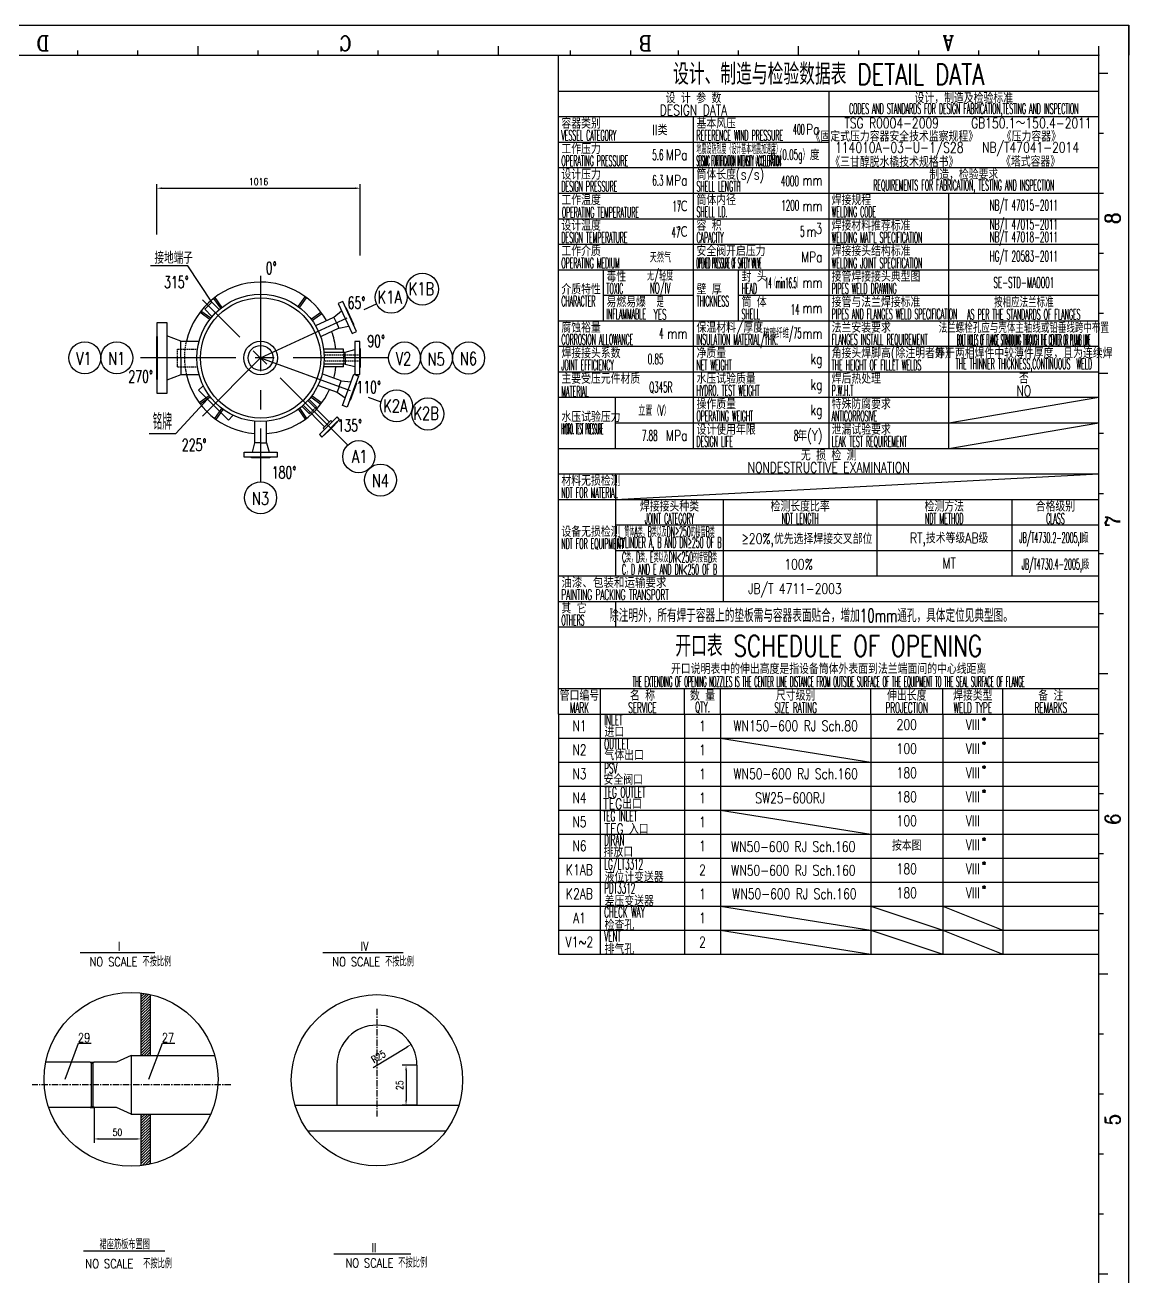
# Model space of a CAD drawing. Header units: millimetres. Extents: x 59416 to 141837, y 76647 to 89475.
# Drawn here: x 136323 to 141837, y 83006 to 89262 of the extents above; entities that cross this region are included whole.
import ezdxf
from ezdxf.enums import TextEntityAlignment as Align

# ---------------------------------------------------------------- set-up
doc = ezdxf.new("R2010")
doc.units = ezdxf.units.MM
for name, pattern in [('CENTER', [50.8, 31.75, -6.35, 6.35, -6.35]), ('DASHED', [19.05, 12.7, -6.35]), ('HIDDEN', [0.375, 0.25, -0.125])]:
    doc.linetypes.add(name, pattern=pattern)
for name, color, linetype in [('1轮廓实线层', 7, 'Continuous'), ('2', 4, 'Continuous'), ('2细线层', 4, 'Continuous'), ('3中心线层', 1, 'CENTER'), ('4虚线层', 6, 'DASHED'), ('6文字层', 3, 'Continuous'), ('7标注层', 4, 'Continuous'), ('DATA', 4, 'Continuous'), ('图框层', 7, 'Continuous')]:
    doc.layers.add(name, color=color, linetype=linetype)
doc.styles.add('cooec', font='romans.shx', dxfattribs={"width": 0.75, "bigfont": 'hztxt.shx'})
doc.styles.add('PC_TEXTSTYLE', font='romans.shx', dxfattribs={"width": 0.75, "bigfont": 'hztxt.shx'})
doc.styles.add('ROMANC', font='romanc', dxfattribs={"width": 0.7, "height": 6})
doc.styles.add('TH_GBDIM', font='romans.shx', dxfattribs={"width": 0.8, "bigfont": 'gbcbig.shx'})
doc.dimstyles.new('TH_GBDIM', dxfattribs={"dimscale": 10, "dimtxt": 3.5, "dimasz": 2.5, "dimexe": 2, "dimexo": 0, "dimgap": 1.5, "dimtad": 1, "dimdec": 0, "dimzin": 0, "dimdsep": 46, "dimtxsty": 'TH_GBDIM', "dimcen": 2.5, "dimclrd": 130, "dimclre": 130, "dimclrt": 3, "dimadec": 0, "dimazin": 0, "dimtfac": 0.714286, "dimtdec": 0, "dimtmove": 0, "dimatfit": 3, "dimfxl": 1, "dimtzin": 0, "dimlwd": -1, "dimlwe": -1, "dimarcsym": 0})

# ---------------------------------------------------------------- blocks, each defined once
blk = doc.blocks.new('PC_PAPER_BLOCK')
at = {"layer": '2细线层'}
for p, q in [((816, 584), (816, -10)), ((806, 340), (807.5, 340)), ((806, 320), (807.5, 320)), ((806, 300), (809, 300)), ((806, 280), (807.5, 280)), ((806, 260), (807.5, 260)), ((806, 240), (807.5, 240)), ((806, 220), (807.5, 220)), ((806, 200), (809, 200)), ((806, 175.92), (807.5, 175.92)), ((806, 155.92), (807.5, 155.92)), ((806, 140), (807.5, 140)), ((806, 120), (807.5, 120)), ((806, 100), (809, 100)), ((806, 80), (807.5, 80)), ((806, 60), (807.5, 60)), ((806, 40), (807.5, 40)), ((806, 20), (807.5, 20)), ((400, 0), (400, -3)), ((420, 0), (420, -1.5)), ((440, 0), (440, -1.5)), ((460, 0), (460, -1.5)), ((480, 0), (480, -1.5)), ((500, 0), (500, -3)), ((520, 0), (520, -1.5)), ((540, 0), (540, -1.5)), ((560, 0), (560, -1.5)), ((580, 0), (580, -1.5)), ((600, 0), (600, -3)), ((620, 0), (620, -1.5)), ((640, 0), (640, -1.5)), ((660, 0), (660, -1.5)), ((680, 0), (680, -1.5)), ((700, 0), (700, -3)), ((720, 0), (720, -1.5)), ((740, 0), (740, -1.5)), ((760, 0), (760, -1.5)), ((780, 0), (780, -1.5)), ((800, 0), (800, -1.5)), ((800, 0), (800, -3)), ((806, 0), (809, 0)), ((-25, -10), (816, -10)), ((816, -10), (806, -10))]:
    blk.add_line(p, q, dxfattribs=at)
blk.add_point((806, 0), dxfattribs=at)
at = {"layer": '图框层'}
for p in [(806, 574), (0, 0)]:
    blk.add_line(p, (806, 0), dxfattribs=at)
at = {"layer": '2细线层', "style": 'ROMANC', "width": 0.9}
for s, p in [('D', (812.36, 349.56)), ('C', (812.36, 248.87)), ('B', (812.36, 148.89)), ('A', (812.36, 48.26))]:
    blk.add_text(s, height=5, rotation=90, dxfattribs=at).set_placement(p)
for s, p in [('5', (449.48, -7.11)), ('6', (549.58, -7.11)), ('7', (648.79, -7.11)), ('8', (749.68, -7.11))]:
    blk.add_text(s, height=5, dxfattribs=at).set_placement(p)
blk = doc.blocks.new('*U441')
blk.add_line((0, 16.2), (0, 0))
blk = doc.blocks.new('*U442')
at = {"color": 0, "linetype": 'ByBlock', "lineweight": -2, "transparency": 16777216}
for p, rotation in [((23262.6, 7669.7), 59.99999999999997), ((23262.6, 7677.8), 120), ((23248.6, 7677.8), 240), ((23248.6, 7669.7), 299.9999999999999), ((23255.6, 7681.9), 180)]:
    blk.add_blockref('*U441', p, dxfattribs=dict(at, rotation=rotation))
blk.add_blockref('*U441', (23255.6, 7665.7), dxfattribs=at)
blk = doc.blocks.new('*U443')
blk.add_line((0, 16.2), (0, 0))
blk = doc.blocks.new('*U444')
at = {"color": 0, "linetype": 'ByBlock', "lineweight": -2, "transparency": 16777216}
for p, rotation in [((23262.6, 7669.7), 59.99999999999997), ((23262.6, 7677.8), 120), ((23248.6, 7677.8), 240), ((23248.6, 7669.7), 299.9999999999999), ((23255.6, 7681.9), 180)]:
    blk.add_blockref('*U443', p, dxfattribs=dict(at, rotation=rotation))
blk.add_blockref('*U443', (23255.6, 7665.7), dxfattribs=at)
blk = doc.blocks.new('*D491')
at = {"color": 130, "transparency": 16777216}
for p, q in [((136981.6, 88215.2), (136981.6, 88466.3)), ((137997.6, 88110.4), (137997.6, 88466.3)), ((137006.6, 88446.3), (137972.6, 88446.3))]:
    blk.add_line(p, q, dxfattribs=at)
for points in [[(137006.6, 88450.5), (137006.6, 88442.1), (136981.6, 88446.3)], [(137972.6, 88450.5), (137972.6, 88442.1), (137997.6, 88446.3)]]:
    blk.add_solid(points, dxfattribs=at)
at = {"layer": 'Defpoints', "color": 0, "transparency": 16777216}
for p in [(137997.6, 88446.3), (136981.6, 88215.2), (137997.6, 88110.4)]:
    blk.add_point(p, dxfattribs=at)
at = {"color": 3, "transparency": 16777216, "insert": (137489.6, 88478.8), "char_height": 35, "attachment_point": 5, "style": 'TH_GBDIM'}
blk.add_mtext('1016', dxfattribs=at)
blk = doc.blocks.new('*U445')
blk.add_line((0, 16.2), (0, 0))
blk = doc.blocks.new('*U446')
at = {"color": 0, "linetype": 'ByBlock', "lineweight": -2, "transparency": 16777216}
for p, rotation in [((23262.6, 7669.7), 59.99999999999997), ((23262.6, 7677.8), 120), ((23248.6, 7677.8), 240), ((23248.6, 7669.7), 299.9999999999999), ((23255.6, 7681.9), 180)]:
    blk.add_blockref('*U445', p, dxfattribs=dict(at, rotation=rotation))
blk.add_blockref('*U445', (23255.6, 7665.7), dxfattribs=at)
blk = doc.blocks.new('*U447')
blk.add_line((0, 16.2), (0, 0))
blk = doc.blocks.new('*U448')
at = {"color": 0, "linetype": 'ByBlock', "lineweight": -2, "transparency": 16777216}
for p, rotation in [((23262.6, 7669.7), 59.99999999999997), ((23262.6, 7677.8), 120), ((23248.6, 7677.8), 240), ((23248.6, 7669.7), 299.9999999999999), ((23255.6, 7681.9), 180)]:
    blk.add_blockref('*U447', p, dxfattribs=dict(at, rotation=rotation))
blk.add_blockref('*U447', (23255.6, 7665.7), dxfattribs=at)
blk = doc.blocks.new('*U449')
blk.add_line((0, 16.2), (0, 0))
blk = doc.blocks.new('*U450')
at = {"color": 0, "linetype": 'ByBlock', "lineweight": -2, "transparency": 16777216}
for p, rotation in [((23262.6, 7669.7), 59.99999999999997), ((23262.6, 7677.8), 120), ((23248.6, 7677.8), 240), ((23248.6, 7669.7), 299.9999999999999), ((23255.6, 7681.9), 180)]:
    blk.add_blockref('*U449', p, dxfattribs=dict(at, rotation=rotation))
blk.add_blockref('*U449', (23255.6, 7665.7), dxfattribs=at)
blk = doc.blocks.new('*U451')
blk.add_line((0, 16.2), (0, 0))
blk = doc.blocks.new('*U452')
at = {"color": 0, "linetype": 'ByBlock', "lineweight": -2, "transparency": 16777216}
for p, rotation in [((23262.6, 7669.7), 59.99999999999997), ((23262.6, 7677.8), 120), ((23248.6, 7677.8), 240), ((23248.6, 7669.7), 299.9999999999999), ((23255.6, 7681.9), 180)]:
    blk.add_blockref('*U451', p, dxfattribs=dict(at, rotation=rotation))
blk.add_blockref('*U451', (23255.6, 7665.7), dxfattribs=at)
blk = doc.blocks.new('*U453')
blk.add_line((0, 16.2), (0, 0))
blk = doc.blocks.new('*U454')
at = {"color": 0, "linetype": 'ByBlock', "lineweight": -2, "transparency": 16777216}
for p, rotation in [((23262.6, 7669.7), 59.99999999999997), ((23262.6, 7677.8), 120), ((23248.6, 7677.8), 240), ((23248.6, 7669.7), 299.9999999999999), ((23255.6, 7681.9), 180)]:
    blk.add_blockref('*U453', p, dxfattribs=dict(at, rotation=rotation))
blk.add_blockref('*U453', (23255.6, 7665.7), dxfattribs=at)
blk = doc.blocks.new('*D540')
at = {"color": 130, "transparency": 16777216}
for p, q in [((136667.4, 83852.9), (136667.4, 83676)), ((136902, 83820.7), (136902, 83676)), ((136692.4, 83696), (136877, 83696))]:
    blk.add_line(p, q, dxfattribs=at)
for points in [[(136692.4, 83700.1), (136692.4, 83691.8), (136667.4, 83696)], [(136877, 83700.1), (136877, 83691.8), (136902, 83696)]]:
    blk.add_solid(points, dxfattribs=at)
at = {"layer": 'Defpoints', "color": 0, "transparency": 16777216}
for p in [(136667.4, 83852.9), (136902, 83820.7), (136902, 83696)]:
    blk.add_point(p, dxfattribs=at)
at = {"color": 3, "transparency": 16777216, "insert": (136784.7, 83728.5), "char_height": 35, "attachment_point": 5, "style": 'TH_GBDIM'}
blk.add_mtext('50', dxfattribs=at)
blk = doc.blocks.new('*D494')
at = {"color": 130, "transparency": 16777216}
blk.add_line((138061.4, 84053), (138230.3, 84155.4), dxfattribs=at)
blk.add_solid([(138228.2, 84159), (138232.5, 84151.9), (138251.7, 84168.4)], dxfattribs=at)
at = {"layer": 'Defpoints', "color": 0, "transparency": 16777216}
for p in [(138251.7, 84168.4), (138080.7, 84064.7)]:
    blk.add_point(p, dxfattribs=at)
at = {"color": 3, "transparency": 16777216, "insert": (138088.2, 84107.2), "char_height": 35, "attachment_point": 5, "rotation": 31.23846, "style": 'TH_GBDIM'}
blk.add_mtext('R25', dxfattribs=at)
blk = doc.blocks.new('*D541')
at = {"color": 130, "transparency": 16777216}
for p, q in [((138280.7, 84064.7), (138206.1, 84064.7)), ((138226.1, 84039.7), (138226.1, 83889.7)), ((138280.7, 83864.7), (138206.1, 83864.7))]:
    blk.add_line(p, q, dxfattribs=at)
for points in [[(138222, 84039.7), (138230.3, 84039.7), (138226.1, 84064.7)], [(138222, 83889.7), (138230.3, 83889.7), (138226.1, 83864.7)]]:
    blk.add_solid(points, dxfattribs=at)
at = {"layer": 'Defpoints', "color": 0, "transparency": 16777216}
for p in [(138280.7, 84064.7), (138226.1, 83864.7), (138280.7, 83864.7)]:
    blk.add_point(p, dxfattribs=at)
at = {"color": 3, "transparency": 16777216, "insert": (138193.6, 83964.7), "char_height": 35, "attachment_point": 5, "rotation": 90, "style": 'TH_GBDIM'}
blk.add_mtext('25', dxfattribs=at)

msp = doc.modelspace()

# ---------------------------------------------------------------- hatches: boundary and pattern name
h = msp.add_hatch()
h.set_pattern_fill('ANSI31', color=2, scale=3)
h.set_pattern_definition([(45, (74623.272, 67724.981), (-6.7351921, 6.7351921), [])])
h.paths.add_polyline_path([(136902, 84112.4), (136947.8, 84112.4), (136947.8, 84418, 0.026764), (136902, 84425.8)])
h.paths.add_polyline_path([(136902, 83562.5, 0.026764), (136947.8, 83570.3), (136947.8, 83820.7), (136902, 83820.7)])
h = msp.add_hatch(color=256)
h.dxf.hatch_style = 1
h.paths.add_polyline_path([(136661.8, 83858.6), (136653.8, 83858.6), (136648.1, 83852.9), (136667.4, 83852.9)])
h.paths.add_polyline_path([(136661.8, 83966.5), (136653.8, 83966.5), (136653.8, 83858.6), (136661.8, 83858.6)])
h.paths.add_polyline_path([(136661.8, 84074.5), (136653.8, 84074.5), (136653.8, 83966.5), (136661.8, 83966.5)])
h.paths.add_polyline_path([(136667.4, 84080.2), (136648.1, 84080.2), (136653.8, 84074.5), (136661.8, 84074.5)])

# ---------------------------------------------------------------- linework, layer by layer
for p, q in [((138987.1, 89111.7), (141687.1, 89111.7)), ((141687.1, 84739.2), (141687.1, 89111.7)), ((137300.1, 87847.3), (137266.1, 87896.1)), ((137306.6, 87852), (137272.6, 87900.7)), ((137689.7, 87856.3), (137723, 87904)), ((137696, 87851.5), (137729.4, 87899.3)), ((137245.9, 87791), (137197, 87824.8)), ((137250.4, 87797.5), (137201.6, 87831.3)), ((137220.6, 87841.6), (137255.9, 87876.9)), ((137256.6, 87805.5), (137220.6, 87841.6)), ((137255.9, 87876.9), (137292, 87840.9)), ((137753.1, 87794.2), (137801.1, 87827.4)), ((137865.7, 87802), (137903.8, 87832.9)), ((137758, 87787.8), (137805.9, 87820.9)), ((137776.2, 87760.2), (137865.7, 87802)), ((137878.4, 87774.8), (137865.7, 87802)), ((137878.4, 87774.8), (137891.1, 87747.6)), ((137100.6, 87682.2), (137031.3, 87709.2)), ((137891.1, 87747.6), (137801.6, 87705.8)), ((137891.1, 87747.6), (137939.3, 87756.8)), ((137100.6, 87598.2), (137100.6, 87682.2)), ((137100.6, 87682.2), (137191.2, 87682.2)), ((137914, 87642.7), (137817, 87642.7)), ((137914, 87627.9), (137914, 87642.7)), ((137922.8, 87627.9), (137970.4, 87639.9)), ((137100.6, 87598.2), (137100.6, 87514.2)), ((137818.6, 87627.9), (137922.8, 87627.9)), ((137922.8, 87597.9), (137922.8, 87627.9)), ((137922.8, 87597.9), (137922.8, 87567.9)), ((137100.6, 87514.2), (137031.3, 87487.2)), ((137191.4, 87514.2), (137100.6, 87514.2)), ((137902.6, 87483.4), (137809.8, 87517.2)), ((137914, 87553.7), (137817, 87553.7)), ((137922.8, 87567.9), (137818.7, 87567.9)), ((137914, 87553.7), (137914, 87567.9)), ((137922.8, 87567.9), (137970.4, 87555.9)), ((137189.9, 87436.7), (137212.1, 87459)), ((137789.3, 87460.8), (137882.1, 87427)), ((137892.4, 87455.2), (137882.1, 87427)), ((137892.4, 87455.2), (137902.6, 87483.4)), ((137902.6, 87483.4), (137951.4, 87478.4)), ((137338.4, 87288.2), (137189.9, 87436.7)), ((137243, 87409.2), (137193.3, 87374.5)), ((137247.6, 87402.6), (137198.1, 87368.1)), ((137778.4, 87354.4), (137742.4, 87390.5)), ((137752.3, 87402.2), (137801, 87368.2)), ((137756.9, 87408.7), (137805.7, 87374.7)), ((137882.1, 87427), (137922.7, 87399.5)), ((137304.5, 87345.9), (137269.7, 87295.7)), ((137311.1, 87341.3), (137276.2, 87291)), ((137688.8, 87340.9), (137722.7, 87292)), ((137695.4, 87345.5), (137729.2, 87296.6)), ((137707, 87355.1), (137743.1, 87319.1)), ((137819.5, 87254.9), (137712.2, 87362.2)), ((137735.6, 87385.5), (137842.9, 87278.2)), ((137743.1, 87319.1), (137749.2, 87325.2)), ((137772.5, 87348.5), (137778.4, 87354.4)), ((137338.4, 87288.2), (137360.6, 87310.5)), ((137469.8, 87279.1), (137469.8, 87174.9)), ((137529.8, 87174.9), (137529.8, 87279)), ((137469.8, 87174.9), (137457.8, 87127.3)), ((137499.8, 87174.9), (137469.8, 87174.9)), ((137499.8, 87174.9), (137529.8, 87174.9)), ((137529.8, 87174.9), (137541.8, 87127.3)), ((139797.1, 85699.2), (140547.1, 85579.2)), ((139797.1, 85339.2), (140547.1, 85219.2)), ((139797.1, 84859.2), (140547.1, 84739.2)), ((140547.1, 84859.2), (140907.1, 84739.2)), ((140907.1, 84859.2), (141207.1, 84739.2)), ((139797.1, 84739.2), (140547.1, 84619.2)), ((140547.1, 84739.2), (140907.1, 84619.2)), ((140907.1, 84739.2), (141207.1, 84619.2)), ((136902, 84425.8), (136902, 84112.4)), ((136947.8, 84418), (136947.8, 84112.4)), ((136648.1, 84080.2), (136426.5, 84080.2)), ((136648.1, 84080.2), (136653.8, 84074.5)), ((136648.1, 84080.2), (136667.4, 84080.2)), ((136653.8, 84074.5), (136661.8, 84074.5)), ((136653.8, 84074.5), (136653.8, 83858.6)), ((136667.4, 84080.2), (136661.8, 84074.5)), ((136661.8, 84074.5), (136661.8, 83858.6)), ((136780.4, 84080.2), (136667.4, 84080.2)), ((136853.1, 84112.4), (136780.4, 84080.2)), ((136853.1, 84112.4), (137270.4, 84112.4)), ((136853.1, 84112.4), (136853.1, 83820.7)), ((137880.7, 84064.7), (137880.7, 83864.7)), ((138280.7, 84064.7), (138280.7, 83864.7)), ((136648.1, 83852.9), (136441.5, 83852.9)), ((136648.1, 83852.9), (136653.8, 83858.6)), ((136648.1, 83852.9), (136667.4, 83852.9)), ((136653.8, 83858.6), (136661.8, 83858.6)), ((136667.4, 83852.9), (136661.8, 83858.6)), ((136780.4, 83852.9), (136667.4, 83852.9)), ((136853.1, 83820.7), (136780.4, 83852.9)), ((136853.1, 83820.7), (137250.7, 83820.7)), ((136902, 83820.7), (136902, 83562.5)), ((136947.8, 83820.7), (136947.8, 83570.3)), ((137671.5, 83864.7), (138489.9, 83864.7)), ((137735.5, 83736.7), (138425.8, 83736.7))]:
    msp.add_line(p, q)
at = {"color": 3, "linetype": 'HIDDEN', "ltscale": 25}
for p, q in [((137085.1, 87553.7), (137085.1, 87642.7)), ((137085.1, 87642.7), (137183.2, 87642.7)), ((137819.7, 87614.7), (137997.8, 87614.7)), ((137997.8, 87581.7), (137819.7, 87581.7)), ((137914, 87627.9), (137914, 87567.9)), ((137085.1, 87553.7), (137183.2, 87553.7)), ((137749.2, 87325.2), (137772.5, 87348.5))]:
    msp.add_line(p, q, dxfattribs=at)
for points in [[(137956.4, 87720.1), (137979.4, 87730.8), (137909.7, 87880.4), (137886.7, 87869.6)], [(137964, 87763.9), (137965.8, 87764.8), (137926.9, 87848.1), (137925.1, 87847.3)], [(136983.6, 87775.7), (137031.3, 87775.7), (137031.3, 87420.7), (136983.6, 87420.7)], [(136981.6, 87706.2), (136983.6, 87706.2), (136983.6, 87490.2), (136981.6, 87490.2)], [(137970.4, 87515.4), (137995.8, 87515.4), (137995.8, 87680.4), (137970.4, 87680.4)], [(137995.8, 87551.9), (137997.8, 87551.9), (137997.8, 87643.9), (137995.8, 87643.9)], [(137965.3, 87516.5), (137989.2, 87507.8), (137932.7, 87352.7), (137908.9, 87361.4)], [(137976.7, 87473.5), (137978.6, 87472.8), (137947.1, 87386.4), (137945.2, 87387)], [(137793.7, 87215.6), (137806.1, 87203.2), (137894.5, 87291.6), (137882.1, 87304)], [(137812.1, 87247.4), (137818.8, 87240.7), (137857, 87278.9), (137850.3, 87285.6)], [(137817.8, 87214.9), (137819.2, 87213.5), (137884.2, 87278.5), (137882.8, 87280)], [(137832.3, 87229.5), (137833.7, 87228.1), (137869.7, 87264), (137868.3, 87265.4)], [(137582.3, 87127.3), (137582.3, 87101.9), (137417.3, 87101.9), (137417.3, 87127.3)], [(137545.8, 87101.9), (137545.8, 87099.9), (137453.8, 87099.9), (137453.8, 87101.9)]]:
    msp.add_lwpolyline(points, close=True)
for centre, radius in [((137499.6, 87598.5), 318), ((137499.6, 87598.2), 300), ((137499.6, 87598.2), 84), ((137499.6, 87598.2), 62.5), ((136852.3, 83994.1), 434.5)]:
    msp.add_circle(centre, radius)
for centre, radius, start, end in [((137499.3, 87598.2), 379, 89.96538, 167.19487), ((137499.3, 87598.2), 379, 29.51858, 89.96538), ((137499.3, 87598.2), 379, 6.74289, 20.43851), ((137499.3, 87598.2), 379, 192.80513, 265.52942), ((137499.3, 87598.2), 379, 344.5574, 353.25711), ((137499.3, 87598.2), 379, 274.60949, 335.47733), ((138080.7, 84064.7), 200, 360, 180)]:
    msp.add_arc(centre, radius, start, end)
msp.add_arc((137476.7, 87601.3), 357.7, 166.93438, 194.10086, dxfattribs=at)
at = {"layer": '1轮廓实线层'}
for p, q in [((138987.1, 88931.7), (141687.1, 88931.7)), ((138987.1, 85946.7), (141687.1, 85946.7))]:
    msp.add_line(p, q, dxfattribs=at)
at = {"layer": '2'}
msp.add_line((139272.1, 86891.7), (141687.1, 87019.2), dxfattribs=at)
at = {"layer": '3中心线层', "linetype": 'CENTER', "ltscale": 15}
for p, q in [((137499.6, 88008.3), (137499.6, 86979.7)), ((137934.5, 87163), (137208.7, 87888.8)), ((137499.6, 87598.2), (138078.7, 87868.2)), ((138138.5, 87598.2), (136861.7, 87598.2)), ((137208.9, 87307.3), (137499.6, 87598.2)), ((137499.6, 87598.2), (138100, 87379.6))]:
    msp.add_line(p, q, dxfattribs=at)
at = {"layer": '3中心线层'}
for p, q in [((138080.7, 84346.1), (138080.7, 83808.5)), ((137351.6, 83966.5), (136358.8, 83966.5))]:
    msp.add_line(p, q, dxfattribs=at)
at = {"layer": '4虚线层', "linetype": 'ByBlock'}
for p, q in [((140937.1, 87274.2), (141687.1, 87401.7)), ((140937.1, 87146.7), (141687.1, 87274.2))]:
    msp.add_line(p, q, dxfattribs=at)
at = {"layer": '7标注层'}
for p, q in [((138987.1, 85819.2), (138987.1, 89111.7)), ((141567.1, 89111.7), (141687.1, 89111.7)), ((140337.1, 88931.7), (140337.1, 87146.7)), ((138987.1, 88804.2), (141687.1, 88804.2)), ((139662.1, 87146.7), (139662.1, 88804.2)), ((138987.1, 88676.7), (140337.1, 88676.7)), ((138987.1, 88549.2), (141687.1, 88549.2)), ((138987.1, 88421.7), (141687.1, 88421.7)), ((140937.1, 87146.7), (140937.1, 88421.7)), ((138987.1, 88294.2), (141687.1, 88294.2)), ((138987.1, 88166.7), (141687.1, 88166.7)), ((138987.1, 88039.2), (141687.1, 88039.2)), ((139212.1, 87784.2), (139212.1, 88039.2)), ((139887.1, 87784.2), (139887.1, 88039.2)), ((139212.1, 87911.7), (139662.1, 87911.7)), ((139887.1, 87911.7), (141687.1, 87911.7)), ((138987.1, 87784.2), (141687.1, 87784.2)), ((138987.1, 87656.7), (141687.1, 87656.7)), ((138987.1, 87529.2), (141687.1, 87529.2)), ((137234.6, 87392), (137075.8, 87221.4)), ((138987.1, 87401.7), (139662.1, 87401.7)), ((139272.1, 87146.7), (139272.1, 87401.7)), ((139662.1, 87401.7), (141687.1, 87401.7)), ((139272.1, 87274.2), (141687.1, 87274.2)), ((136942.9, 87221.4), (137075.8, 87221.4)), ((138987.1, 87146.7), (141687.1, 87146.7)), ((138987.1, 87019.2), (141687.1, 87019.2)), ((139272.1, 87019.2), (139272.1, 86509.2)), ((138987.1, 86891.7), (141687.1, 86891.7)), ((139812.1, 86381.7), (139812.1, 86891.7)), ((140577.1, 86891.7), (140577.1, 86509.2)), ((141252.1, 86891.7), (141252.1, 86509.2)), ((139272.1, 86764.2), (141687.1, 86764.2)), ((139272.1, 86636.7), (141687.1, 86636.7)), ((138987.1, 86509.2), (141687.1, 86509.2)), ((138987.1, 86381.7), (141687.1, 86381.7)), ((139272.1, 86381.7), (139272.1, 86254.2)), ((139197.1, 84619.2), (139197.1, 85946.7)), ((139617.1, 85819.2), (139617.1, 85946.7)), ((139797.1, 85819.2), (139797.1, 85946.7)), ((140547.1, 85819.2), (140547.1, 85946.7)), ((140907.1, 85819.2), (140907.1, 85946.7)), ((141207.1, 85819.2), (141207.1, 85946.7)), ((138987.1, 85819.2), (141687.1, 85819.2)), ((138987.1, 85819.2), (138987.1, 85699.2)), ((138987.1, 85819.2), (141687.1, 85819.2)), ((139617.1, 85819.2), (139617.1, 85699.2)), ((139797.1, 85819.2), (139797.1, 85699.2)), ((140547.1, 85819.2), (140547.1, 85699.2)), ((140907.1, 85819.2), (140907.1, 85699.2)), ((141207.1, 85819.2), (141207.1, 85699.2)), ((138987.1, 85699.2), (141687.1, 85699.2)), ((138987.1, 85699.2), (138987.1, 85579.2)), ((139617.1, 85699.2), (139617.1, 85579.2)), ((139797.1, 85699.2), (139797.1, 85579.2)), ((140547.1, 85699.2), (140547.1, 85579.2)), ((140907.1, 85699.2), (140907.1, 85579.2)), ((141207.1, 85699.2), (141207.1, 85579.2)), ((138987.1, 85579.2), (141687.1, 85579.2)), ((138987.1, 85579.2), (138987.1, 85459.2)), ((139617.1, 85579.2), (139617.1, 85459.2)), ((139797.1, 85579.2), (139797.1, 85459.2)), ((140547.1, 85579.2), (140547.1, 85459.2)), ((140907.1, 85579.2), (140907.1, 85459.2)), ((141207.1, 85579.2), (141207.1, 85459.2)), ((138987.1, 85459.2), (141687.1, 85459.2)), ((138987.1, 85459.2), (138987.1, 85339.2)), ((139617.1, 85459.2), (139617.1, 85339.2)), ((139797.1, 85459.2), (139797.1, 85339.2)), ((140547.1, 85459.2), (140547.1, 85339.2)), ((140907.1, 85459.2), (140907.1, 85339.2)), ((141207.1, 85459.2), (141207.1, 85339.2)), ((138987.1, 85339.2), (141687.1, 85339.2)), ((138987.1, 85339.2), (138987.1, 85219.2)), ((139617.1, 85339.2), (139617.1, 85219.2)), ((139797.1, 85339.2), (139797.1, 85219.2)), ((140547.1, 85339.2), (140547.1, 85219.2)), ((140907.1, 85339.2), (140907.1, 85219.2)), ((141207.1, 85339.2), (141207.1, 85219.2)), ((138987.1, 85219.2), (141687.1, 85219.2)), ((138987.1, 85219.2), (138987.1, 85099.2)), ((139617.1, 85219.2), (139617.1, 84619.2)), ((139617.1, 85219.2), (139617.1, 85099.2)), ((139797.1, 85219.2), (139797.1, 84619.2)), ((139797.1, 85219.2), (139797.1, 85099.2)), ((140547.1, 85219.2), (140547.1, 84619.2)), ((140547.1, 85219.2), (140547.1, 85099.2)), ((140907.1, 85219.2), (140907.1, 84619.2)), ((140907.1, 85219.2), (140907.1, 85099.2)), ((141207.1, 85219.2), (141207.1, 85099.2)), ((141207.1, 85219.2), (141207.1, 84619.2)), ((138987.1, 85099.2), (138987.1, 84979.2)), ((138987.1, 85099.2), (141687.1, 85099.2)), ((138987.1, 84979.2), (141687.1, 84979.2)), ((138987.1, 84979.2), (138987.1, 84619.2)), ((138987.1, 84859.2), (141687.1, 84859.2)), ((138987.1, 84739.2), (141687.1, 84739.2)), ((138987.1, 84619.2), (141687.1, 84619.2))]:
    msp.add_line(p, q, dxfattribs=at)
at = {"layer": '7标注层', "ltscale": 10}
msp.add_line((138987.1, 86254.2), (141687.1, 86254.2), dxfattribs=at)
at = {"layer": '7标注层'}
for points in [[(137255.9, 87876.9), (137136.5, 88058.2), (136950, 88058.2)], [(136522.8, 83994.6), (136589.8, 84174.9), (136652.8, 84174.9)], [(136941.8, 83994.6), (137008.8, 84174.9), (137071.7, 84174.9)]]:
    msp.add_lwpolyline(points, dxfattribs=at)
for centre, radius in [((138307.5, 87942.2), 80), ((138151.5, 87901.4), 80), ((136621.7, 87598.5), 80), ((136781.7, 87598.5), 80), ((138218.5, 87598.1), 80), ((138378.5, 87598.1), 80), ((138538.5, 87598.1), 80), ((138178.7, 87359.1), 80), ((138334.7, 87318.3), 80), ((137989.8, 87105.1), 80), ((138098.7, 86988.1), 80), ((137499.6, 86899.7), 80), ((138080.7, 83989.4), 427.8)]:
    msp.add_circle(centre, radius, dxfattribs=at)

# ---------------------------------------------------------------- block references
for name, p in [('*U448', (117857.4, 78119.8)), ('*U446', (117857.4, 77999.8)), ('*U442', (117857.4, 77879.8)), ('*U454', (117857.4, 77759.8)), ('*U444', (117857.4, 77519.8)), ('*U450', (117857.4, 77399.8)), ('*U452', (117857.4, 77279.8))]:
    msp.add_blockref(name, p)
at = {"layer": '图框层', "xscale": 15, "yscale": 15, "zscale": 15, "rotation": 90}
msp.add_blockref('PC_PAPER_BLOCK', (141687.1, 77021.7), dxfattribs=at)

# ---------------------------------------------------------------- texts
at = {"layer": '4虚线层'}
for s, style, width, p in [('TSG R0004-2009 ', 'cooec', 0.75, (140665.1, 88772.3)), ('GB150.1～150.4-2011', 'cooec', 0.75, (141349.6, 88772.3)), ('《固定式压力容器安全技术监察规程》', 'cooec', 0.75, (140665.1, 88708.6)), ('《压力容器》', 'cooec', 0.75, (141349.6, 88708.6)), ('114010A-03-U-1/S28', 'cooec', 0.75, (140689.7, 88646.2)), ('NB/T47041-2014', 'cooec', 0.75, (141345.8, 88647)), ('《三甘醇脱水橇技术规格书》', 'cooec', 0.75, (140665.1, 88581.1)), ('《塔式容器》', 'cooec', 0.75, (141345.8, 88583.2)), ('天然气', 'cooec', 0.5, (139496.8, 88104.3)), ('无/轻度', 'cooec', 0.5, (139495.3, 88007.3)), ('NO/IV', 'cooec', 0.5, (139495.3, 87943.6)), ('是', 'cooec', 0.5, (139495.3, 87879.8)), ('YES', 'cooec', 0.5, (139495.3, 87816.1)), ('否', 'cooec', 0.75, (141312.1, 87497.3)), ('NO', 'cooec', 0.75, (141312.1, 87433.6)), ('立置（V）', 'cooec', 0.5, (139467.1, 87338)), ('VIII', 'TH_GBDIM', 0.75, (141057.1, 85765.7)), ('VIII', 'TH_GBDIM', 0.75, (141057.1, 85645.7)), ('VIII', 'TH_GBDIM', 0.75, (141057.1, 85525.7)), ('VIII', 'TH_GBDIM', 0.75, (141057.1, 85405.7)), ('VIII', 'TH_GBDIM', 0.75, (141057.1, 85285.7)), ('VIII', 'TH_GBDIM', 0.75, (141057.1, 85165.7)), ('VIII', 'TH_GBDIM', 0.75, (141057.1, 85045.7)), ('VIII', 'TH_GBDIM', 0.75, (141057.1, 84925.7))]:
    msp.add_text(s, height=52.5, dxfattribs=dict(at, style=style, width=width)).set_placement(p, align=Align.MIDDLE)
at = {"layer": '4虚线层', "style": 'cooec'}
for s, width, p in [('5.6', 0.5, (139512.1, 88613)), ('6（0.05g）', 0.5, (140241.3, 88614.4)), ('6.3', 0.5, (139512.1, 88485.5)), ('4000', 0.5, (140188.7, 88482.5)), ('1200', 0.5, (140190.2, 88360.9)), ('17', 0.5, (139601, 88357.1)), ('47', 0.5, (139596.3, 88225.6)), ('5', 0.5, (140217.1, 88230.5)), ('14（min16.5）', 0.3, (140199.3, 87974)), ('14', 0.5, (140191.7, 87840.7)), ('4', 0.5, (139512.1, 87720.5)), ('玻璃纤维/75', 0.45, (140201.4, 87722.2)), ('0.85', 0.5, (139512.1, 87593)), ('Q345R', 0.5, (139556.6, 87452.3)), ('7.88', 0.5, (139482.7, 87210.5)), ('8', 0.5, (140185.6, 87210.5))]:
    msp.add_text(s, height=52.5, dxfattribs=dict(at, width=width)).set_placement(p, align=Align.MIDDLE_RIGHT)
at = {"layer": '4虚线层', "linetype": 'ByBlock', "style": 'cooec'}
for s, width, p in [('NB/T 47015-2011', 0.5, (141312.1, 88358)), ('NB/T 47015-2011', 0.5, (141312.1, 88262.3)), ('NB/T 47018-2011', 0.5, (141312.1, 88198.6)), ('HG/T 20583-2011', 0.5, (141312.1, 88103)), ('SE-STD-MA0001', 0.5, (141312.1, 87975.5)), ('按相应法兰标准', 0.6, (141312.1, 87879.8)), ('法兰螺栓孔应与壳体主轴线或铅垂线跨中布置', 0.6, (141312.1, 87752.3)), ('等于两相焊件中较薄件厚度，且为连续焊', 0.75, (141312.1, 87624.8))]:
    msp.add_text(s, height=52.5, dxfattribs=dict(at, width=width)).set_placement(p, align=Align.MIDDLE)
at = {"layer": '6文字层', "style": 'PC_TEXTSTYLE'}
for s, height, width, p in [('接地端子', 60, 0.667, (136969.3, 88068.6)), ('0%%D', 60, 0.667, (137525.2, 88017.7)), ('315%%D', 60, 0.667, (137017.3, 87947.5)), ('K1B', 64, 0.75, (138239, 87911.5)), ('65%%D', 60, 0.667, (137934, 87843.4)), ('K1A', 64, 0.75, (138083.5, 87870.1)), ('90%%D', 60, 0.667, (138032.5, 87652.2)), ('V1', 64, 0.75, (136577.5, 87563.3)), ('N1', 64, 0.75, (136737.5, 87563.3)), ('V2', 64, 0.75, (138174.2, 87563)), ('N5', 64, 0.75, (138332.7, 87559.8)), ('N6', 64, 0.75, (138494.2, 87563)), ('270%%D', 60, 0.667, (136838.7, 87475.8)), ('110%%D', 60, 0.667, (137978.2, 87422.3)), ('K2A', 64, 0.75, (138111.5, 87326.9)), ('K2B', 64, 0.75, (138262.3, 87289.7)), ('135%%D', 60, 0.667, (137883.1, 87231.1)), ('225%%D', 60, 0.667, (137106.1, 87133.7)), ('A1', 64, 0.75, (137954.9, 87073.7)), ('180%%D', 60, 0.667, (137555.1, 86996.5)), ('N4', 64, 0.75, (138054.5, 86953)), ('N3', 64, 0.75, (137455.3, 86864.5))]:
    msp.add_text(s, height=height, dxfattribs=dict(at, width=width)).set_placement(p)
at = {"layer": '6文字层', "style": 'PC_TEXTSTYLE', "width": 0.667}
msp.add_text('除注明外，所有焊于容器上的垫板需与容器表面贴合，增加10mm通孔，具体定位见典型图。', height=65.625, dxfattribs=at).set_placement((140248.9, 86313.9), align=Align.MIDDLE)
at = {"layer": '7标注层', "style": 'cooec'}
for s, height, width, p in [('设计、制造与检验数据表 DETAIL DATA', 105, 0.75, (140337.1, 89021.7)), ('设 计 参 数', 52.5, 0.75, (139662.1, 88899.8)), ('设计，制造及检验标准', 52.5, 0.75, (141012.1, 88899.8)), ('DESIGN DATA', 52.5, 0.75, (139662.1, 88836.1)), ('CODES AND STANDARDS FOR DESIGN FABRICATION,TESTING AND INSPECTION', 52.5, 0.35, (141012.1, 88836.1)), ('制造，检验要求', 52.5, 0.75, (141012.1, 88517.3)), ('REQUIREMENTS FOR FABRICATION, TESTING AND INSPECTION', 52.5, 0.35, (141012.1, 88453.6)), ('AS PER THE STANDARDS OF FLANGES', 52.5, 0.35, (141312.1, 87816.1)), ('BOLT HOLES OF FLANGE STRADDLING THROUGH THE CENTER OR PLUMB LINE', 52.5, 0.2, (141312.1, 87688.6)), ('THE THINNER THICKNESS,CONTINUOUS  WELD', 52.5, 0.35, (141312.1, 87561.1)), ('无 损 检 测', 52.5, 0.75, (140337.1, 87114.8)), ('NONDESTRUCTIVE EXAMINATION', 52.5, 0.75, (140337.1, 87051.1)), ('焊接接头种类', 52.5, 0.75, (139542.1, 86859.8)), ('检测长度比率', 52.5, 0.75, (140194.6, 86859.8)), ('检测方法', 52.5, 0.75, (140914.6, 86859.8)), ('合格级别', 52.5, 0.75, (141469.6, 86859.8)), ('筒体A类，B类以及DN≥250的接管B类', 52.5, 0.35, (139542.1, 86732.3)), ('JOINT CATEGORY', 52.5, 0.35, (139542.1, 86796.1)), ('NDT LENGTH', 52.5, 0.35, (140194.6, 86796.1)), ('NDT METHOD', 52.5, 0.35, (140914.6, 86796.1)), ('CLASS', 52.5, 0.35, (141469.6, 86796.1)), ('CYLINDER A, B AND DN≥250 OF B', 52.5, 0.35, (139542.1, 86668.6)), ('≥20%,优先选择焊接交叉部位', 52.5, 0.75, (140228.6, 86690.1)), ('RT,技术等级AB级', 52.5, 0.75, (140938.8, 86693.5)), ('JB/T4730.2-2005,II级', 52.5, 0.4, (141462.4, 86696.9)), ('C类，D类，E类以及DN<250的接管B类', 52.5, 0.35, (139542.1, 86604.8)), ('100%', 52.5, 0.75, (140186.9, 86567.5)), ('MT', 52.5, 0.75, (140938.6, 86572.6)), ('JB/T4730.4-2005,I级', 52.5, 0.4, (141469.9, 86564.6)), ('C，D AND E AND DN<250 OF B', 52.5, 0.35, (139542.1, 86541.1)), ('开口表 SCHEDULE OF OPENING', 105, 0.75, (140337.1, 86164.2)), ('开口说明表中的伸出高度是指设备筒体外表面到法兰端面间的中心线距离', 52.5, 0.75, (140337.1, 86048)), ('THE EXTENDING OF OPENING NOZZLES IS THE CENTER LINE DISTANCE FROM OUTSIDE SURFACE OF THE EQUIPMENT TO THE SEAL SURFACE OF FLANGE', 52.5, 0.3, (140337.1, 85978.6)), ('管口编号', 52.5, 0.75, (139092.1, 85914.8)), ('名 称', 52.5, 0.75, (139407.1, 85914.8)), ('数 量', 52.5, 0.75, (139707.1, 85914.8)), ('尺寸级别', 52.5, 0.75, (140172.1, 85914.8)), ('伸出长度', 52.5, 0.75, (140727.1, 85914.8)), ('焊接类型', 52.5, 0.75, (141057.1, 85914.8)), ('备 注', 52.5, 0.75, (141447.1, 85914.8)), ('MARK', 52.5, 0.5, (139092.1, 85851.1)), ('SERVICE', 52.5, 0.5, (139407.1, 85851.1)), ('QTY.', 52.5, 0.5, (139707.1, 85851.1)), ('SIZE RATING', 52.5, 0.5, (140172.1, 85851.1)), ('PROJECTION', 52.5, 0.5, (140727.1, 85851.1)), ('WELD TYPE', 52.5, 0.5, (141057.1, 85851.1)), ('REMARKS', 52.5, 0.5, (141447.1, 85851.1)), ('N1', 52.5, 0.75, (139092.1, 85760.4)), ('1', 52.5, 0.75, (139707.1, 85759.7)), ('WN150-600 RJ Sch.80', 52.5, 0.75, (140172.1, 85760)), ('200', 52.5, 0.75, (140727.1, 85765.7)), ('N2', 52.5, 0.75, (139092.1, 85640.4)), ('1', 52.5, 0.75, (139707.1, 85639.7)), ('100', 52.5, 0.75, (140727.1, 85645.7)), ('N3', 52.5, 0.75, (139092.1, 85520.4)), ('1', 52.5, 0.75, (139707.1, 85519.7)), ('WN50-600 RJ Sch.160', 52.5, 0.75, (140172.1, 85520)), ('180', 52.5, 0.75, (140727.1, 85525.7)), ('N4', 52.5, 0.75, (139092.1, 85400.4)), ('1', 52.5, 0.75, (139707.1, 85399.7)), ('SW25-600RJ  ', 52.5, 0.75, (140172.1, 85400)), ('180', 52.5, 0.75, (140727.1, 85405.7)), ('N5', 52.5, 0.75, (139092.1, 85280.4)), ('1', 52.5, 0.75, (139707.1, 85279.7)), ('100', 52.5, 0.75, (140727.1, 85285.7)), ('N6', 52.5, 0.75, (139092.1, 85160.4)), ('1', 52.5, 0.75, (139707.1, 85159.7)), ('WN50-600 RJ Sch.160', 52.5, 0.75, (140160.1, 85156.7)), ('按本图', 52.5, 0.75, (140727.1, 85165.7)), ('180', 52.5, 0.75, (140727.1, 85045.7)), ('K1AB', 52.5, 0.75, (139092.1, 85040.4)), ('2', 52.5, 0.75, (139707.1, 85039.7)), ('WN50-600 RJ Sch.160', 52.5, 0.75, (140160.8, 85037.9)), ('K2AB', 52.5, 0.75, (139092.1, 84920.4)), ('WN50-600 RJ Sch.160', 52.5, 0.75, (140165.8, 84920.8)), ('180', 52.5, 0.75, (140727.1, 84925.7)), ('1', 52.5, 0.75, (139707.1, 84919.7)), ('A1', 52.5, 0.75, (139092.1, 84800.4)), ('1', 52.5, 0.75, (139707.1, 84799.7)), ('V1~2', 52.5, 0.75, (139092.1, 84680.4)), ('2', 52.5, 0.75, (139707.1, 84679.7))]:
    msp.add_text(s, height=height, dxfattribs=dict(at, width=width)).set_placement(p, align=Align.MIDDLE)
for s, width, p in [('容器类别', 0.75, (139002.1, 88770.5)), ('基本风压', 0.75, (139677.1, 88770.5)), ('VESSEL CATEGORY', 0.35, (139002.1, 88710.5)), ('REFERENCE WIND PRESSURE', 0.35, (139677.1, 88710.5)), ('工作压力', 0.75, (139002.1, 88643)), ('地震设防烈度（设计基本地震加速度）', 0.35, (139677.1, 88643)), ('OPERATING PRESSURE', 0.35, (139002.1, 88583)), ('SEISMIC FORTIFICATION INTENSITY（ACCELERATION）', 0.2, (139677.1, 88583)), ('设计压力', 0.75, (139002.1, 88515.5)), ('筒体长度(s/s)', 0.75, (139677.1, 88515.5)), ('DESIGN PRESSURE', 0.35, (139002.1, 88455.5)), ('SHELL LENGTH', 0.35, (139677.1, 88455.5)), ('工作温度', 0.75, (139002.1, 88388)), ('筒体内径', 0.75, (139677.1, 88388)), ('焊接规程', 0.75, (140352.1, 88388)), ('OPERATING TEMPERATURE', 0.35, (139004.6, 88325.5)), ('SHELL I.D.', 0.35, (139677.1, 88328)), ('WELDING CODE', 0.35, (140352.1, 88328)), ('设计温度', 0.75, (139002.1, 88260.5)), ('容 积', 0.75, (139677.1, 88260.5)), ('焊接材料推荐标准', 0.75, (140352.1, 88260.5)), ('DESIGN TEMPERATURE', 0.35, (139002.1, 88200.5)), ('CAPACITY', 0.35, (139677.1, 88200.5)), ("WELDING MAT'L SPECIFICATION", 0.35, (140352.1, 88200.5)), ('工作介质', 0.75, (139002.1, 88133)), ('安全阀开启压力', 0.75, (139677.1, 88133)), ('焊接接头结构标准', 0.75, (140352.1, 88133)), ('OPERATING MEDIUM', 0.35, (139002.1, 88073)), ('OPENED PRESSURE OF SAFETY VALVE', 0.2, (139677.1, 88073)), ('WELDING JOINT SPECIFICATION', 0.35, (140352.1, 88073)), ('毒性', 0.75, (139227.1, 88005.5)), ('封 头', 0.75, (139902.1, 88005.5)), ('接管焊接接头典型图', 0.75, (140352.1, 88005.5)), ('介质特性', 0.75, (139002.1, 87941.7)), ('TOXIC', 0.35, (139227.1, 87945.5)), ('壁 厚', 0.75, (139677.1, 87941.7)), ('HEAD', 0.35, (139902.1, 87945.5)), ('PIPES WELD DRAWING', 0.35, (140352.1, 87945.5)), ('CHARACTER', 0.35, (139002.1, 87881.7)), ('易燃易爆', 0.75, (139227.1, 87878)), ('THICKNESS', 0.35, (139677.1, 87881.7)), ('筒 体', 0.75, (139902.1, 87878)), ('接管与法兰焊接标准', 0.75, (140352.1, 87878)), ('INFLAMMABLE', 0.35, (139227.1, 87818)), ('SHELL', 0.35, (139902.1, 87818)), ('PIPES AND FLANGES WELD SPECIFICATION', 0.35, (140352.1, 87818)), ('腐蚀裕量', 0.75, (139002.1, 87750.5)), ('保温材料/厚度', 0.75, (139677.1, 87750.5)), ('法兰安装要求', 0.75, (140352.1, 87750.5)), ('CORROSION ALLOWANCE', 0.35, (139002.1, 87690.5)), ('INSULATION MATERIAL/THK.', 0.35, (139677.1, 87690.5)), ('FLANGES INSTALL REQUIREMENT', 0.35, (140352.1, 87690.5)), ('焊接接头系数', 0.75, (139002.1, 87623)), ('净质量', 0.75, (139677.1, 87623)), ('角接头焊脚高(除注明者外）', 0.75, (140352.1, 87623)), ('JOINT EFFICIENCY', 0.35, (139002.1, 87563)), ('NET WEIGHT', 0.35, (139677.1, 87563)), ('THE HEIGHT OF FILLET WELDS', 0.35, (140352.1, 87563)), ('主要受压元件材质', 0.75, (139002.1, 87495.5)), ('水压试验质量', 0.75, (139677.1, 87495.5)), ('焊后热处理', 0.75, (140352.1, 87495.5)), ('MATERIAL', 0.35, (139002.1, 87431.7)), ('HYDRO. TEST WEIGHT', 0.35, (139677.1, 87435.5)), ('P.W.H.T', 0.35, (140352.1, 87435.5)), ('操作质量', 0.75, (139677.1, 87368)), ('特殊防腐要求', 0.75, (140352.1, 87368)), ('水压试验压力', 0.75, (139002.1, 87304.2)), ('OPERATING WEIGHT', 0.35, (139677.1, 87308)), ('ANTICORROSIVE', 0.35, (140352.1, 87308)), ('HYDRO. TEST PRESSURE', 0.2, (139002.1, 87244.2)), ('设计使用年限', 0.75, (139677.1, 87240.5)), ('泄漏试验要求', 0.75, (140352.1, 87240.5)), ('DESIGN LIFE', 0.35, (139677.1, 87180.5)), ('LEAK TEST REQUIREMENT', 0.35, (140352.1, 87180.5)), ('材料无损检测', 0.75, (139002.1, 86985.5)), ('NDT FOR MATERIAL', 0.35, (139002.1, 86925.5)), ('设备无损检测', 0.75, (139002.1, 86730.5)), ('NDT FOR EQUIPMENT', 0.35, (139002.1, 86670.5)), ('JB/T 4711-2003', 0.75, (139934.7, 86445.2)), ('PAINTING PACKING TRANSPORT', 0.5, (139002.1, 86415.5)), ('其 它', 0.75, (139002.1, 86348)), ('OTHERS', 0.35, (139002.1, 86288))]:
    msp.add_text(s, height=52.5, dxfattribs=dict(at, width=width)).set_placement(p, align=Align.MIDDLE_LEFT)
for s, width, p in [('II类', 0.75, (139532, 88737.2)), ('400', 0.35, (140217.1, 88740.5)), ('Pa', 0.75, (140292.1, 88740.5)), ('MPa', 0.75, (139632.1, 88613)), ('度', 0.75, (140292.1, 88613)), ('MPa', 0.75, (139632.1, 88485.5)), ('mm', 0.75, (140307.1, 88485.5)), ('℃', 0.75, (139632.5, 88358)), ('mm', 0.75, (140307.1, 88358)), ('3', 0.75, (140304.2, 88244.7)), ('℃', 0.75, (139632.1, 88230.5)), ('m', 0.75, (140277.2, 88230.5)), ('MPa', 0.75, (140307.1, 88103)), ('mm', 0.75, (140307.1, 87975.5)), ('mm', 0.75, (140307.1, 87848)), ('mm', 0.75, (139632.1, 87720.5)), ('mm', 0.75, (140307.1, 87720.5)), ('kg', 0.75, (140307.1, 87593)), ('kg', 0.75, (140307.1, 87465.5)), ('kg', 0.75, (140307.1, 87338)), ('MPa', 0.75, (139632.1, 87210.5)), ('年(Y)', 0.75, (140307.1, 87210.5))]:
    msp.add_text(s, height=52.5, dxfattribs=dict(at, width=width)).set_placement(p, align=Align.MIDDLE_RIGHT)
at = {"layer": '7标注层'}
for s, height, style, width, p in [('铭牌', 80, 'TH_GBDIM', 0.8, (136960.6, 87240.2)), ('进口', 52.5, 'cooec', 0.75, (139217.5, 85703.8)), ('INLET', 52.5, 'cooec', 0.5, (139215.8, 85762.8)), ('气体出口', 52.5, 'cooec', 0.75, (139217.2, 85587.3)), ('OUTLET', 52.5, 'cooec', 0.5, (139215.8, 85642.8)), ('PSV', 52.5, 'cooec', 0.5, (139215.8, 85522.8)), ('安全阀口', 52.5, 'cooec', 0.75, (139212.6, 85465.4)), ('TEG OUTLET', 52.5, 'cooec', 0.5, (139215.8, 85402.8)), ('TEG出口', 52.5, 'cooec', 0.75, (139211.3, 85344.5)), ('TEG INLET', 52.5, 'cooec', 0.5, (139208, 85283.7)), ('TEG 入口', 52.5, 'cooec', 0.75, (139217.9, 85219.1)), ('DIRAN', 52.5, 'cooec', 0.5, (139215.8, 85162.8)), ('排放口', 52.5, 'cooec', 0.75, (139212.6, 85105.4)), ('LG/LT3312', 52.5, 'cooec', 0.5, (139215.8, 85042.8)), ('液位计变送器', 52.5, 'cooec', 0.75, (139217.9, 84979.1)), ('PDT3312', 52.5, 'cooec', 0.5, (139215.8, 84922.8)), ('差压变送器', 52.5, 'cooec', 0.75, (139217.9, 84859.1)), ('CHECK WAY', 52.5, 'cooec', 0.5, (139215.8, 84802.8)), ('检查孔', 52.5, 'cooec', 0.75, (139217.9, 84739.1)), ('VENT', 52.5, 'cooec', 0.5, (139215.8, 84682.8)), ('排气孔', 52.5, 'cooec', 0.75, (139217.9, 84619.1))]:
    msp.add_text(s, height=height, dxfattribs=dict(at, style=style, width=width)).set_placement(p)
at = {"layer": '7标注层', "style": 'cooec'}
msp.add_text('油漆、包装和运输要求', height=52.5, dxfattribs=at).set_placement((139002.1, 86475.5), align=Align.MIDDLE_LEFT)
at = {"layer": '7标注层', "style": 'TH_GBDIM', "width": 0.8}
for s, p in [('29', (136587, 84224.3)), ('27', (137006, 84224.3))]:
    msp.add_text(s, height=45, dxfattribs=at).set_placement(p, align=Align.TOP_LEFT)
at = {"layer": 'DATA', "style": 'TH_GBDIM', "width": 0.8}
for s, p in [('%%U       I       ', (136598.8, 84636.3)), ('%%U       IV       ', (137811.1, 84636.3)), ('NO SCALE 不按比例', (136645.5, 84558.6)), ('NO SCALE 不按比例', (137857.8, 84558.6)), ('%%U   裙座筋板布置图   ', (136614.4, 83145.7)), ('%%U       II       ', (137865.5, 83130.8)), ('NO SCALE  不按比例', (136624.5, 83050.2)), ('NO SCALE 不按比例', (137923.4, 83053.8))]:
    msp.add_text(s, height=45, dxfattribs=at).set_placement(p)

# ---------------------------------------------------------------- dimensions: what is measured, and where the dimension line sits
dim = msp.add_linear_dim(base=(137997.6, 88446.3), p1=(136981.6, 88215.2), p2=(137997.6, 88110.4), dimstyle='TH_GBDIM')
dim.commit()
dim.dimension.update_dxf_attribs({"geometry": '*D491', "text_midpoint": (137489.6, 88478.8)})
dim = msp.add_radius_dim(center=(138080.7, 84064.7), mpoint=(138251.7, 84168.4), text='R25', dimstyle='TH_GBDIM')
dim.commit()
dim.dimension.update_dxf_attribs({"geometry": '*D494', "text_midpoint": (138105.1, 84079.5), "dimtype": 164})
dim = msp.add_linear_dim(base=(138226.1, 83864.7), p1=(138280.7, 84064.7), p2=(138280.7, 83864.7), angle=90, text='25', dimstyle='TH_GBDIM')
dim.commit()
dim.dimension.update_dxf_attribs({"geometry": '*D541', "text_midpoint": (138193.6, 83964.7)})
dim = msp.add_linear_dim(base=(136902, 83696), p1=(136667.4, 83852.9), p2=(136902, 83820.7), text='50', dimstyle='TH_GBDIM')
dim.commit()
dim.dimension.update_dxf_attribs({"geometry": '*D540', "text_midpoint": (136784.7, 83728.5)})

doc.saveas('drawing.dxf')
